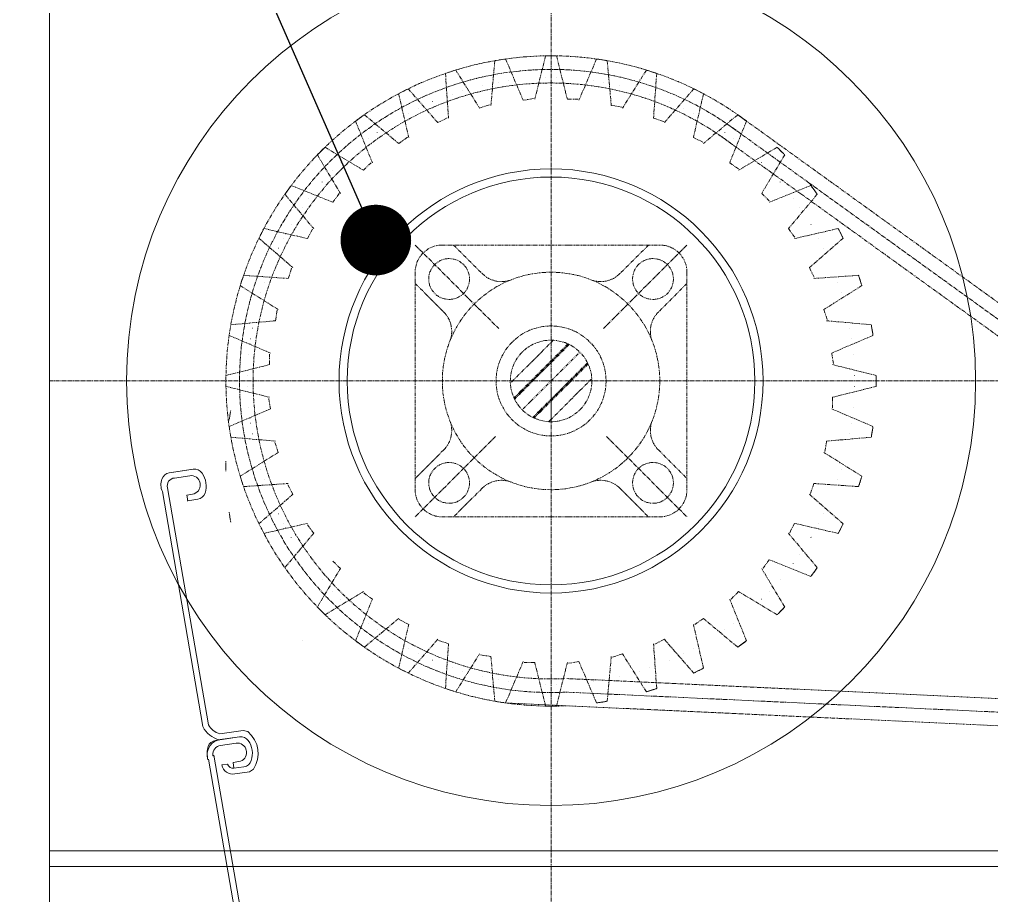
# Model space of a CAD drawing. Header units: millimetres. Extents: x -6941 to 136681, y 2065 to 58366.
# Drawn here: x 130599 to 131284, y 11001 to 11619 of the extents above; entities that cross this region are included whole.
import ezdxf

# ---------------------------------------------------------------- set-up
doc = ezdxf.new("R2010")
doc.units = ezdxf.units.MM
doc.header["$LTSCALE"] = 4
doc.header["$MEASUREMENT"] = 0
for name, pattern in [('CENTER', [2, 1.25, -0.25, 0.25, -0.25]), ('CENTER2', [1.125, 0.75, -0.125, 0.125, -0.125]), ('PHANTOM2', [1.25, 0.625, -0.125, 0.125, -0.125, 0.125, -0.125])]:
    doc.linetypes.add(name, pattern=pattern)
doc.layers.get('0').update_dxf_attribs({"linetype": 'CONTINUOUS'})
for name, color, linetype in [('BL-L1', 6, 'CONTINUOUS'), ('CENTER', 1, 'CENTER'), ('CENTER2', 1, 'CENTER2'), ('L2-1', 3, 'PHANTOM2'), ('WALL', 2, 'CONTINUOUS')]:
    doc.layers.add(name, color=color, linetype=linetype)
doc.layers.add('DJ', color=7, linetype='CONTINUOUS', lineweight=5)

msp = doc.modelspace()

# ---------------------------------------------------------------- linework, layer by layer
at = {"linetype": 'Continuous'}
msp.add_line((130554.54, 12137.26), (130849.97, 11463.57), dxfattribs=at)
at = {"linetype": 'Continuous', "const_width": 24.9}
msp.add_lwpolyline([(130837.52, 11463.57, 1), (130862.41, 11463.57, 1)], format="xyb", close=True, dxfattribs=at)
at = {"layer": 'BL-L1', "lineweight": 9}
for radius in [299.32, 149.49, 143.74]:
    msp.add_circle((130973.49, 11364.24), radius, dxfattribs=at)
at = {"layer": 'CENTER', "linetype": 'CENTER2', "lineweight": 9}
for p, q in [((130973.49, 11715.7), (130973.49, 10988.89)), ((130973.49, 11364.24), (130619.9, 11364.24)), ((130985.66, 11364.24), (131366.05, 11364.24))]:
    msp.add_line(p, q, dxfattribs=at)
at = {"layer": 'CENTER2', "lineweight": 9}
for p, q in [((131155.2, 11503.98), (131563.09, 11209.85)), ((130877.66, 11460.07), (130936.56, 11401.17)), ((131069.31, 11460.07), (131010.41, 11401.17)), ((130934.42, 11325.18), (130877.66, 11268.42)), ((131012.55, 11325.18), (131069.31, 11268.42)), ((131013.57, 11143.52), (131502.98, 11120.85))]:
    msp.add_line(p, q, dxfattribs=at)
msp.add_arc((130973.49, 11364.24), 219.65, 52.37135, 272.73897, dxfattribs=at)
at = {"layer": 'DJ', "color": 6}
msp.add_line((130619.9, 10902.88), (130619.9, 11716.16), dxfattribs=at)
at = {"layer": 'L2-1', "lineweight": 9}
for p, q in [((130937.63, 11590.62), (130941.42, 11591.22)), ((130941.42, 11591.22), (130953.79, 11562.13)), ((130969.66, 11593.44), (130961.99, 11562.78)), ((130973.49, 11593.44), (130969.66, 11593.44)), ((130973.49, 11593.44), (130977.32, 11593.44)), ((130977.32, 11593.44), (130984.99, 11562.78)), ((131005.56, 11591.22), (130993.19, 11562.13)), ((131009.34, 11590.62), (131005.56, 11591.22)), ((130933.85, 11590.02), (130931.07, 11558.53)), ((130937.63, 11590.62), (130933.85, 11590.02)), ((131009.34, 11590.62), (131013.13, 11590.02)), ((131013.13, 11590.02), (131015.9, 11558.53)), ((130902.66, 11582.22), (130899.02, 11581.04)), ((130899.02, 11581.04), (130901.2, 11549.51)), ((130902.66, 11582.22), (130906.31, 11583.41)), ((130906.31, 11583.41), (130923.07, 11556.61)), ((130969.66, 11578.11), (130969.66, 11578.08)), ((130977.32, 11578.11), (130977.32, 11578.08)), ((131040.67, 11583.41), (131023.9, 11556.61)), ((131044.32, 11582.22), (131040.67, 11583.41)), ((131044.32, 11582.22), (131047.96, 11581.04)), ((131047.96, 11581.04), (131045.78, 11549.51)), ((130869.43, 11568.46), (130872.85, 11570.2)), ((130872.85, 11570.2), (130893.6, 11546.36)), ((130925.27, 11572.64), (130925.28, 11572.61)), ((130932.77, 11574.23), (130932.78, 11574.2)), ((130936.25, 11574.88), (130936.25, 11574.84)), ((130943.82, 11576.08), (130943.82, 11576.04)), ((131003.16, 11576.08), (131003.15, 11576.04)), ((131010.73, 11574.88), (131010.73, 11574.84)), ((131014.2, 11574.23), (131014.2, 11574.2)), ((131021.7, 11572.64), (131021.7, 11572.61)), ((131074.13, 11570.2), (131053.38, 11546.36)), ((131077.54, 11568.46), (131074.13, 11570.2)), ((130869.43, 11568.46), (130866.02, 11566.72)), ((130866.02, 11566.72), (130873.11, 11535.92)), ((130903.75, 11566.46), (130903.77, 11566.43)), ((130911.05, 11568.83), (130911.06, 11568.79)), ((130953.79, 11562.13), (130961.36, 11563.33)), ((131035.93, 11568.83), (131035.92, 11568.79)), ((131043.22, 11566.46), (131043.21, 11566.43)), ((131080.96, 11566.72), (131073.87, 11535.92)), ((131077.54, 11568.46), (131080.96, 11566.72)), ((130879.81, 11556.54), (130879.83, 11556.51)), ((130883, 11558.06), (130883.01, 11558.03)), ((130890, 11561.18), (130890.02, 11561.15)), ((130923.07, 11556.61), (130930.36, 11558.98)), ((130984.99, 11562.78), (130992.65, 11562.78)), ((131015.9, 11558.53), (131023.48, 11557.34)), ((131056.97, 11561.18), (131056.96, 11561.15)), ((131063.98, 11558.06), (131063.96, 11558.03)), ((131067.17, 11556.54), (131067.15, 11556.51)), ((130838.77, 11549.67), (130835.67, 11547.42)), ((130838.77, 11549.67), (130841.87, 11551.92)), ((130838.77, 11549.67), (130841.87, 11551.92)), ((130841.87, 11551.92), (130866.09, 11531.62)), ((130872.98, 11553.06), (130873, 11553.03)), ((130893.6, 11546.36), (130900.43, 11549.84)), ((131074, 11553.06), (131073.98, 11553.03)), ((131105.11, 11551.92), (131080.88, 11531.62)), ((131108.21, 11549.67), (131105.11, 11551.92)), ((131108.21, 11549.67), (131105.11, 11551.92)), ((131105.11, 11551.92), (131568.7, 11217.62)), ((131108.21, 11549.67), (131111.31, 11547.42)), ((131108.21, 11549.67), (131111.31, 11547.42)), ((130835.67, 11547.42), (130847.49, 11518.1)), ((131045.78, 11549.51), (131053.07, 11547.14)), ((131155.2, 11503.98), (131097.49, 11545.54)), ((131111.31, 11547.42), (131099.49, 11518.1)), ((131111.31, 11547.42), (131099.49, 11518.1)), ((130850.88, 11539.52), (130850.9, 11539.49)), ((130850.88, 11539.52), (130850.9, 11539.49)), ((130866.09, 11531.62), (130872.3, 11536.13)), ((131073.87, 11535.92), (131080.7, 11532.44)), ((131149.6, 11496.21), (131091.89, 11537.76)), ((131096.1, 11539.52), (131096.08, 11539.49)), ((131096.1, 11539.52), (131096.08, 11539.49)), ((130844.68, 11535.01), (130844.7, 11534.98)), ((130844.68, 11535.01), (130844.7, 11534.98)), ((131102.3, 11535.01), (131102.28, 11534.98)), ((131102.3, 11535.01), (131102.28, 11534.98)), ((130811.42, 11526.31), (130808.71, 11523.6)), ((130808.71, 11523.6), (130824.97, 11496.5)), ((130811.42, 11526.31), (130814.13, 11529.02)), ((130814.13, 11529.02), (130841.23, 11512.76)), ((131132.85, 11529.02), (131105.74, 11512.76)), ((131138.27, 11523.6), (131122.01, 11496.5)), ((131135.56, 11526.31), (131132.85, 11529.02)), ((131135.56, 11526.31), (131138.27, 11523.6)), ((130824.97, 11518.18), (130825, 11518.16)), ((130841.23, 11512.76), (130846.65, 11518.18)), ((131099.49, 11518.1), (131105.69, 11513.6)), ((131099.49, 11518.1), (131105.69, 11513.6)), ((131122.01, 11518.18), (131121.98, 11518.16)), ((130817.12, 11510.2), (130817.14, 11510.17)), ((130819.55, 11512.76), (130819.58, 11512.73)), ((131127.43, 11512.76), (131127.4, 11512.73)), ((131129.86, 11510.2), (131129.83, 11510.17)), ((130788.06, 11498.96), (130790.32, 11502.06)), ((130790.32, 11502.06), (130819.63, 11490.24)), ((130811.99, 11504.5), (130812.01, 11504.48)), ((131156.66, 11502.06), (131127.35, 11490.24)), ((131134.99, 11504.5), (131134.96, 11504.48)), ((131158.92, 11498.96), (131156.66, 11502.06)), ((130788.06, 11498.96), (130785.81, 11495.86)), ((130785.81, 11495.86), (130806.11, 11471.64)), ((130819.63, 11490.24), (130824.13, 11496.44)), ((131122.01, 11496.5), (131127.43, 11491.08)), ((131161.17, 11495.86), (131140.87, 11471.64)), ((131149.6, 11496.21), (131557.49, 11202.07)), ((131158.92, 11498.96), (131161.17, 11495.86)), ((130802.72, 11493.05), (130802.75, 11493.03)), ((131144.26, 11493.05), (131144.23, 11493.03)), ((130798.21, 11486.85), (130798.24, 11486.83)), ((131148.76, 11486.85), (131148.74, 11486.83)), ((130790.19, 11474.5), (130790.22, 11474.48)), ((131156.79, 11474.5), (131156.76, 11474.48)), ((130769.27, 11468.3), (130767.53, 11464.88)), ((130769.27, 11468.3), (130771.01, 11471.71)), ((130771.01, 11471.71), (130801.81, 11464.62)), ((130786.36, 11467.86), (130786.39, 11467.84)), ((130801.81, 11464.62), (130805.29, 11471.45)), ((131140.87, 11471.64), (131145.37, 11465.43)), ((131175.97, 11471.71), (131145.16, 11464.62)), ((131160.62, 11467.86), (131160.59, 11467.84)), ((131177.71, 11468.3), (131175.97, 11471.71)), ((131177.71, 11468.3), (131179.45, 11464.88)), ((130767.53, 11464.88), (130791.37, 11444.13)), ((130784.67, 11464.75), (130784.7, 11464.74)), ((131179.45, 11464.88), (131155.61, 11444.13)), ((131162.31, 11464.75), (131162.28, 11464.74)), ((130781.19, 11457.92), (130781.22, 11457.91)), ((130973.49, 11460.07), (130896.83, 11460.07)), ((130904.77, 11460.07), (130924.94, 11439.9)), ((130985.66, 11460.07), (130973.49, 11460.07)), ((130985.66, 11460.07), (131050.15, 11460.07)), ((131042.21, 11460.07), (131022.04, 11439.9)), ((131165.79, 11457.92), (131165.76, 11457.91)), ((130788.22, 11436.53), (130790.59, 11443.82)), ((130788.22, 11436.53), (130790.59, 11443.82)), ((130877.66, 11440.9), (130877.66, 11287.58)), ((131069.31, 11440.9), (131069.31, 11287.58)), ((131155.61, 11444.13), (131159.09, 11437.3)), ((130755.51, 11435.07), (130754.32, 11431.42)), ((130755.51, 11435.07), (130754.32, 11431.42)), ((130755.51, 11435.07), (130756.69, 11438.71)), ((130755.51, 11435.07), (130756.69, 11438.71)), ((130756.69, 11438.71), (130788.22, 11436.53)), ((130756.69, 11438.71), (130788.22, 11436.53)), ((130771.27, 11433.98), (130771.31, 11433.97)), ((130771.27, 11433.98), (130771.31, 11433.97)), ((131190.29, 11438.71), (131158.75, 11436.53)), ((131190.29, 11438.71), (131158.75, 11436.53)), ((131175.7, 11433.98), (131175.67, 11433.97)), ((131175.7, 11433.98), (131175.67, 11433.97)), ((131191.47, 11435.07), (131190.29, 11438.71)), ((131191.47, 11435.07), (131190.29, 11438.71)), ((131191.47, 11435.07), (131192.65, 11431.42)), ((131191.47, 11435.07), (131192.65, 11431.42)), ((130754.32, 11431.42), (130781.12, 11414.66)), ((130754.32, 11431.42), (130781.12, 11414.66)), ((130768.9, 11426.69), (130768.94, 11426.67)), ((130768.9, 11426.69), (130768.94, 11426.67)), ((130877.66, 11432.96), (130897.84, 11412.79)), ((131069.31, 11432.96), (131049.14, 11412.79)), ((131192.65, 11431.42), (131165.86, 11414.66)), ((131192.65, 11431.42), (131165.86, 11414.66)), ((131178.07, 11426.69), (131178.04, 11426.67)), ((131178.07, 11426.69), (131178.04, 11426.67)), ((130779.2, 11406.66), (130780.4, 11414.23)), ((131165.86, 11414.66), (131168.23, 11407.37)), ((131165.86, 11414.66), (131168.23, 11407.37)), ((130747.71, 11403.88), (130779.2, 11406.66)), ((131199.27, 11403.88), (131167.78, 11406.66)), ((130762.85, 11401.48), (130762.89, 11401.48)), ((131184.12, 11401.48), (131184.09, 11401.48)), ((131199.87, 11400.1), (131199.27, 11403.88)), ((131199.87, 11400.1), (131200.47, 11396.31)), ((130746.51, 11396.31), (130775.6, 11383.94)), ((130761.65, 11393.91), (130761.69, 11393.91)), ((130966.71, 11384.57), (130975.09, 11392.94)), ((131200.47, 11396.31), (131171.38, 11383.94)), ((131185.32, 11393.91), (131185.29, 11393.91)), ((130761.19, 11390.41), (130761.23, 11390.41)), ((130973.15, 11378.13), (130985.42, 11390.4)), ((130973.49, 11377.79), (130985.88, 11390.18)), ((130973.83, 11377.45), (130986.22, 11389.84)), ((131185.78, 11390.41), (131185.75, 11390.41)), ((130760.39, 11382.79), (130760.43, 11382.78)), ((130774.95, 11375.74), (130774.95, 11383.41)), ((130959.94, 11377.79), (130966.71, 11384.57)), ((130980.26, 11371.02), (130993.82, 11384.57)), ((131171.38, 11383.94), (131172.58, 11376.37)), ((131186.59, 11382.79), (131186.55, 11382.78)), ((130744.29, 11368.07), (130774.95, 11375.74)), ((130945.56, 11363.42), (130959.94, 11377.79)), ((130966.37, 11371.36), (130973.15, 11378.13)), ((130966.71, 11371.02), (130973.49, 11377.79)), ((130967.05, 11370.68), (130973.83, 11377.45)), ((130986.7, 11364.58), (130999.21, 11377.09)), ((130987.04, 11364.24), (130999.43, 11376.63)), ((130987.38, 11363.9), (130999.77, 11376.29)), ((131202.69, 11368.07), (131172.02, 11375.74)), ((130759.62, 11368.07), (130759.66, 11368.07)), ((130952, 11356.98), (130966.37, 11371.36)), ((130952.34, 11356.64), (130966.71, 11371.02)), ((130952.68, 11356.31), (130967.05, 11370.68)), ((130973.49, 11364.24), (130980.26, 11371.02)), ((130979.93, 11357.8), (130986.7, 11364.58)), ((130993.82, 11357.47), (131002.19, 11365.84)), ((131187.36, 11368.07), (131187.32, 11368.07)), ((131202.69, 11364.24), (131202.69, 11368.07)), ((130744.29, 11360.41), (130774.95, 11352.74)), ((130759.62, 11360.41), (130759.66, 11360.41)), ((130973.49, 11364.24), (130944.74, 11364.24)), ((130973.49, 11364.24), (130944.74, 11364.24)), ((130973.49, 11364.24), (130944.74, 11364.24)), ((130973.49, 11364.24), (130944.74, 11364.24)), ((130959.11, 11349.87), (130973.49, 11364.24)), ((130959.11, 11349.87), (130973.49, 11364.24)), ((130965.55, 11343.43), (130979.93, 11357.8)), ((130973.49, 11364.24), (130985.66, 11364.24)), ((130973.49, 11364.24), (130973.49, 11335.49)), ((130980.26, 11357.47), (130987.04, 11364.24)), ((130980.6, 11357.13), (130987.38, 11363.9)), ((131202.69, 11360.41), (131172.02, 11352.74)), ((131187.36, 11360.41), (131187.32, 11360.41)), ((131202.69, 11364.24), (131202.69, 11360.41)), ((130775.6, 11344.54), (130774.4, 11352.11)), ((130951.99, 11356.98), (130947.33, 11352.31)), ((130952.33, 11356.64), (130947.55, 11351.85)), ((130952.67, 11356.3), (130947.89, 11351.51)), ((130965.89, 11343.09), (130980.26, 11357.47)), ((130966.23, 11342.75), (130980.6, 11357.13)), ((130987.04, 11350.69), (130993.82, 11357.47)), ((131172.02, 11352.74), (131172.02, 11345.08)), ((130746.51, 11332.17), (130775.6, 11344.54)), ((130760.39, 11345.7), (130760.43, 11345.7)), ((130959.11, 11349.87), (130953.17, 11343.91)), ((130972.67, 11336.32), (130987.04, 11350.69)), ((131200.47, 11332.17), (131171.38, 11344.54)), ((131186.59, 11345.7), (131186.55, 11345.7)), ((130747.11, 11339.95), (130746.51, 11336.17)), ((130747.11, 11339.95), (130747.71, 11343.74)), ((130761.19, 11338.07), (130761.23, 11338.08)), ((130965.56, 11343.44), (130960.65, 11338.52)), ((130965.9, 11343.1), (130961.11, 11338.3)), ((130966.24, 11342.76), (130961.44, 11337.96)), ((131185.78, 11338.07), (131185.75, 11338.08)), ((130761.65, 11334.57), (130761.69, 11334.58)), ((130972.68, 11336.33), (130971.89, 11335.54)), ((131185.32, 11334.57), (131185.29, 11334.58)), ((131199.87, 11328.39), (131200.47, 11332.17)), ((130747.71, 11324.6), (130779.2, 11321.83)), ((130762.85, 11327), (130762.89, 11327.01)), ((131199.27, 11324.6), (131167.78, 11321.83)), ((131184.12, 11327), (131184.09, 11327.01)), ((131199.87, 11328.39), (131199.27, 11324.6)), ((130781.12, 11313.83), (130778.75, 11321.12)), ((130781.12, 11313.83), (130778.75, 11321.12)), ((131167.78, 11321.83), (131166.58, 11314.26)), ((130754.32, 11297.06), (130781.12, 11313.83)), ((130754.32, 11297.06), (130781.12, 11313.83)), ((130897.84, 11315.69), (130877.66, 11295.52)), ((131049.14, 11315.69), (131069.31, 11295.52)), ((131192.65, 11297.06), (131165.86, 11313.83)), ((131192.65, 11297.06), (131165.86, 11313.83)), ((130744.29, 11304.1), (130744.29, 11307.93)), ((130744.29, 11304.1), (130744.29, 11300.26)), ((130755.51, 11293.42), (130754.32, 11297.06)), ((130755.51, 11293.42), (130754.32, 11297.06)), ((130768.9, 11301.8), (130768.94, 11301.81)), ((130768.9, 11301.8), (130768.94, 11301.81)), ((131178.07, 11301.8), (131178.04, 11301.81)), ((131178.07, 11301.8), (131178.04, 11301.81)), ((131191.47, 11293.42), (131192.65, 11297.06)), ((131191.47, 11293.42), (131192.65, 11297.06)), ((130755.51, 11293.42), (130756.69, 11289.77)), ((130755.51, 11293.42), (130756.69, 11289.77)), ((130756.69, 11289.77), (130788.22, 11291.95)), ((130756.69, 11289.77), (130788.22, 11291.95)), ((130771.27, 11294.51), (130771.31, 11294.52)), ((130771.27, 11294.51), (130771.31, 11294.52)), ((130791.37, 11284.35), (130787.89, 11291.18)), ((131158.75, 11291.95), (131156.39, 11284.66)), ((131158.75, 11291.95), (131156.39, 11284.66)), ((131190.29, 11289.77), (131158.75, 11291.95)), ((131190.29, 11289.77), (131158.75, 11291.95)), ((131175.7, 11294.51), (131175.67, 11294.52)), ((131175.7, 11294.51), (131175.67, 11294.52)), ((131191.47, 11293.42), (131190.29, 11289.77)), ((131191.47, 11293.42), (131190.29, 11289.77)), ((130767.53, 11263.6), (130791.37, 11284.35)), ((130924.94, 11288.59), (130904.77, 11268.42)), ((131022.04, 11288.59), (131042.21, 11268.42)), ((131179.45, 11263.6), (131155.61, 11284.35)), ((130747.11, 11268.24), (130746.51, 11272.03)), ((130781.19, 11270.56), (130781.22, 11270.58)), ((131165.79, 11270.56), (131165.76, 11270.58)), ((130747.11, 11268.24), (130747.71, 11264.46)), ((130771.01, 11256.77), (130801.81, 11263.86)), ((130784.67, 11263.73), (130784.7, 11263.75)), ((130806.11, 11256.85), (130801.6, 11263.05)), ((130973.49, 11268.42), (130896.83, 11268.42)), ((130985.66, 11268.42), (130973.49, 11268.42)), ((130985.66, 11268.42), (131050.15, 11268.42)), ((131145.16, 11263.86), (131141.68, 11257.03)), ((131175.97, 11256.77), (131145.16, 11263.86)), ((131162.31, 11263.73), (131162.28, 11263.75)), ((131177.71, 11260.19), (131179.45, 11263.6)), ((130769.27, 11260.19), (130771.01, 11256.77)), ((130785.81, 11232.62), (130806.11, 11256.85)), ((130786.36, 11260.63), (130786.39, 11260.64)), ((131161.17, 11232.62), (131140.87, 11256.85)), ((131160.62, 11260.63), (131160.59, 11260.64)), ((131177.71, 11260.19), (131175.97, 11256.77)), ((130790.19, 11253.99), (130790.22, 11254.01)), ((131156.79, 11253.99), (131156.76, 11254.01)), ((131148.76, 11241.63), (131148.74, 11241.65)), ((130824.97, 11231.99), (130819.55, 11237.41)), ((131127.35, 11238.24), (131122.84, 11232.04)), ((131156.66, 11226.42), (131127.35, 11238.24)), ((131144.26, 11235.43), (131144.23, 11235.45)), ((130808.71, 11204.88), (130824.97, 11231.99)), ((131138.27, 11204.88), (131122.01, 11231.99)), ((131158.92, 11229.52), (131156.66, 11226.42)), ((131158.92, 11229.52), (131161.17, 11232.62)), ((130811.99, 11223.98), (130812.01, 11224.01)), ((131134.99, 11223.98), (131134.96, 11224.01)), ((130814.13, 11199.46), (130841.23, 11215.72)), ((130817.12, 11218.29), (130817.14, 11218.31)), ((130819.55, 11215.72), (130819.58, 11215.75)), ((130847.49, 11210.38), (130841.29, 11214.89)), ((130847.49, 11210.38), (130841.29, 11214.89)), ((131105.74, 11215.72), (131100.32, 11210.3)), ((131132.85, 11199.46), (131105.74, 11215.72)), ((131127.43, 11215.72), (131127.4, 11215.75)), ((131129.86, 11218.29), (131129.83, 11218.31)), ((130824.97, 11210.3), (130825, 11210.33)), ((130835.67, 11181.07), (130847.49, 11210.38)), ((130835.67, 11181.07), (130847.49, 11210.38)), ((131111.31, 11181.07), (131099.49, 11210.38)), ((131111.31, 11181.07), (131099.49, 11210.38)), ((131122.01, 11210.3), (131121.98, 11210.33)), ((130811.42, 11202.17), (130808.71, 11204.88)), ((130811.42, 11202.17), (130814.13, 11199.46)), ((131135.56, 11202.17), (131132.85, 11199.46)), ((131135.56, 11202.17), (131138.27, 11204.88)), ((130841.87, 11176.56), (130866.09, 11196.86)), ((130841.87, 11176.56), (130866.09, 11196.86)), ((130844.68, 11193.47), (130844.7, 11193.5)), ((130844.68, 11193.47), (130844.7, 11193.5)), ((130873.11, 11192.57), (130866.28, 11196.05)), ((131080.88, 11196.86), (131074.68, 11192.36)), ((131080.88, 11196.86), (131074.68, 11192.36)), ((131105.11, 11176.56), (131080.88, 11196.86)), ((131105.11, 11176.56), (131080.88, 11196.86)), ((131102.3, 11193.47), (131102.28, 11193.5)), ((131102.3, 11193.47), (131102.28, 11193.5)), ((130850.88, 11188.97), (130850.9, 11188.99)), ((130850.88, 11188.97), (130850.9, 11188.99)), ((130866.02, 11161.76), (130873.11, 11192.57)), ((131080.96, 11161.76), (131073.87, 11192.57)), ((131096.1, 11188.97), (131096.08, 11188.99)), ((131096.1, 11188.97), (131096.08, 11188.99)), ((130798.21, 11181.49), (130798.24, 11181.51)), ((130838.77, 11178.82), (130835.67, 11181.07)), ((130838.77, 11178.82), (130835.67, 11181.07)), ((130872.85, 11158.28), (130893.6, 11182.12)), ((130901.2, 11178.98), (130893.91, 11181.35)), ((131053.38, 11182.12), (131046.55, 11178.64)), ((131074.13, 11158.28), (131053.38, 11182.12)), ((131108.21, 11178.82), (131111.31, 11181.07)), ((131108.21, 11178.82), (131111.31, 11181.07)), ((130838.77, 11178.82), (130841.87, 11176.56)), ((130838.77, 11178.82), (130841.87, 11176.56)), ((130872.98, 11175.42), (130873, 11175.46)), ((130899.02, 11147.44), (130901.2, 11178.98)), ((131047.96, 11147.44), (131045.78, 11178.98)), ((131074, 11175.42), (131073.98, 11175.46)), ((131108.21, 11178.82), (131105.11, 11176.56)), ((131108.21, 11178.82), (131105.11, 11176.56)), ((130879.81, 11171.94), (130879.83, 11171.97)), ((130883, 11170.42), (130883.01, 11170.45)), ((130890, 11167.31), (130890.02, 11167.34)), ((130906.31, 11145.08), (130923.07, 11171.87)), ((130931.07, 11169.95), (130923.5, 11171.15)), ((130933.85, 11138.46), (130931.07, 11169.95)), ((130941.42, 11137.26), (130953.79, 11166.35)), ((130993.19, 11166.35), (130985.62, 11165.15)), ((131005.56, 11137.26), (130993.19, 11166.35)), ((131013.13, 11138.46), (131015.9, 11169.95)), ((131023.9, 11171.87), (131016.61, 11169.5)), ((131040.67, 11145.08), (131023.9, 11171.87)), ((131056.97, 11167.31), (131056.96, 11167.34)), ((131063.98, 11170.42), (131063.96, 11170.45)), ((131067.17, 11171.94), (131067.15, 11171.97)), ((130869.43, 11160.02), (130866.02, 11161.76)), ((130869.43, 11160.02), (130872.85, 11158.28)), ((130903.75, 11162.03), (130903.77, 11162.06)), ((130911.05, 11159.66), (130911.06, 11159.69)), ((130961.99, 11165.71), (130954.32, 11165.71)), ((130961.99, 11165.71), (130954.32, 11165.71)), ((130969.66, 11135.04), (130961.99, 11165.71)), ((130969.66, 11135.04), (130961.99, 11165.71)), ((130977.32, 11135.04), (130984.99, 11165.71)), ((130977.32, 11135.04), (130984.99, 11165.71)), ((131035.93, 11159.66), (131035.92, 11159.69)), ((131043.22, 11162.03), (131043.21, 11162.06)), ((131077.54, 11160.02), (131074.13, 11158.28)), ((131077.54, 11160.02), (131080.96, 11161.76)), ((130925.27, 11155.84), (130925.28, 11155.88)), ((130932.77, 11154.25), (130932.78, 11154.28)), ((130936.25, 11153.61), (130936.25, 11153.64)), ((130943.82, 11152.41), (130943.82, 11152.44)), ((131014, 11153.09), (130984.41, 11154.42)), ((131003.16, 11152.41), (131003.15, 11152.44)), ((131010.73, 11153.61), (131010.73, 11153.64)), ((131014.02, 11153.09), (131503.42, 11130.42)), ((131014.2, 11154.25), (131014.2, 11154.28)), ((131021.7, 11155.84), (131021.7, 11155.88)), ((130902.66, 11146.26), (130899.02, 11147.44)), ((130902.66, 11146.26), (130906.31, 11145.08)), ((130969.66, 11150.37), (130969.66, 11150.41)), ((130969.66, 11150.37), (130969.66, 11150.41)), ((130977.32, 11150.37), (130977.32, 11150.41)), ((130977.32, 11150.37), (130977.32, 11150.41)), ((131044.32, 11146.26), (131040.67, 11145.08)), ((131044.32, 11146.26), (131047.96, 11147.44)), ((130937.63, 11137.86), (130933.85, 11138.46)), ((131013.57, 11143.52), (130983.98, 11144.84)), ((131009.34, 11137.86), (131013.13, 11138.46)), ((130937.63, 11137.86), (130941.42, 11137.26)), ((130941.42, 11137.26), (131553.07, 11108.94)), ((130973.49, 11135.04), (130969.66, 11135.04)), ((130973.49, 11135.04), (130969.66, 11135.04)), ((130973.49, 11135.04), (130977.32, 11135.04)), ((130973.49, 11135.04), (130977.32, 11135.04)), ((131009.34, 11137.86), (131005.56, 11137.26))]:
    msp.add_line(p, q, dxfattribs=at)
for centre, radius in [((130901.62, 11436.11), 14.37), ((131045.36, 11436.11), 14.37), ((130973.49, 11364.24), 76.66), ((130973.49, 11364.24), 38.77), ((130973.49, 11364.24), 38.77), ((130973.49, 11364.24), 28.75), ((130973.49, 11364.24), 28.75), ((130901.62, 11292.37), 14.37), ((131045.36, 11292.37), 14.37)]:
    msp.add_circle(centre, radius, dxfattribs=at)
for centre, radius, start, end in [((130973.49, 11364.24), 229.23, 53.04191, 272.73897), ((130973.49, 11364.24), 210.07, 52.37135, 272.73897), ((130973.49, 11364.24), 229.23, 44.04191, 45.95809), ((130973.49, 11364.24), 229.23, 35.04191, 37.56137), ((130973.49, 11364.24), 229.23, 26.04191, 27.95809), ((130896.83, 11440.9), 19.16, 90, 180), ((131050.15, 11440.9), 19.16, 0, 90), ((130938.49, 11453.45), 19.16, 225, 291.42182), ((131008.49, 11453.45), 19.16, 248.57818, 315), ((130973.49, 11364.24), 229.23, 17.04191, 18.95809), ((130884.28, 11399.24), 19.16, 338.57818, 45), ((131062.69, 11399.24), 19.16, 135, 201.42182), ((130973.49, 11364.24), 229.23, 8.04191, 9.95809), ((130973.49, 11364.24), 229.23, 359.04191, 0.95809), ((130884.28, 11329.24), 19.16, 315, 21.42182), ((131062.69, 11329.24), 19.16, 158.57818, 225), ((130973.49, 11364.24), 229.23, 350.04191, 351.95809), ((130973.49, 11364.24), 229.23, 341.04191, 342.95809), ((130938.49, 11275.04), 19.16, 68.57818, 135), ((131008.49, 11275.04), 19.16, 45, 111.42182), ((130896.83, 11287.58), 19.16, 180, 270), ((131050.15, 11287.58), 19.16, 270, 0), ((130973.49, 11364.24), 229.23, 332.04191, 333.95809), ((130973.49, 11364.24), 229.23, 323.04191, 324.95809), ((130973.49, 11364.24), 229.23, 314.04191, 315.95809), ((130973.49, 11364.24), 229.23, 305.04191, 306.95809), ((130973.49, 11364.24), 229.23, 296.04191, 297.95809), ((130973.49, 11364.24), 229.23, 287.04191, 288.95809), ((130973.49, 11364.24), 229.23, 278.04191, 279.95809)]:
    msp.add_arc(centre, radius, start, end, dxfattribs=at)
at = {"layer": 'WALL', "lineweight": 9}
for p, q in [((130704.26, 11299.41), (130721.21, 11301.94)), ((130704.26, 11299.41), (130721.21, 11301.94)), ((130704.26, 11299.41), (130721.21, 11301.94)), ((130707.56, 11299.9), (130721.21, 11301.94)), ((130707.56, 11299.9), (130721.21, 11301.94)), ((130707.56, 11299.9), (130721.21, 11301.94)), ((130707.56, 11299.9), (130721.21, 11301.94)), ((130707.56, 11299.9), (130721.21, 11301.94)), ((130707.56, 11299.9), (130721.21, 11301.94)), ((130707.91, 11295.82), (130718.77, 11297.44)), ((130707.91, 11295.82), (130718.77, 11297.44)), ((130707.91, 11295.82), (130718.77, 11297.44)), ((130707.91, 11295.82), (130718.77, 11297.44)), ((130707.91, 11295.82), (130718.77, 11297.44)), ((130707.91, 11295.82), (130718.77, 11297.44)), ((130707.91, 11295.82), (130718.77, 11297.44)), ((130707.91, 11295.82), (130718.77, 11297.44)), ((130707.91, 11295.82), (130718.77, 11297.44)), ((130699.41, 11286.2), (130727.95, 11120.56)), ((130699.41, 11286.2), (130727.95, 11120.56)), ((130703.1, 11288.86), (130731.87, 11121.93)), ((130703.1, 11288.86), (130731.87, 11121.93)), ((130720.74, 11284.42), (130716.67, 11283.79)), ((130720.74, 11284.42), (130716.67, 11283.79)), ((130720.74, 11284.42), (130716.67, 11283.79)), ((130720.74, 11284.42), (130716.67, 11283.79)), ((130720.74, 11284.42), (130716.67, 11283.79)), ((130720.74, 11284.42), (130716.67, 11283.79)), ((130720.74, 11284.42), (130716.67, 11283.79)), ((130720.74, 11284.42), (130716.67, 11283.79)), ((130720.74, 11284.42), (130716.67, 11283.79)), ((130716.67, 11283.79), (130717.27, 11279.8)), ((130716.67, 11283.79), (130717.27, 11279.8)), ((130716.67, 11283.79), (130717.27, 11279.8)), ((130716.67, 11283.79), (130717.27, 11279.8)), ((130716.67, 11283.79), (130717.27, 11279.8)), ((130716.67, 11283.79), (130717.27, 11279.8)), ((130716.67, 11283.79), (130717.27, 11279.8)), ((130716.67, 11283.79), (130717.27, 11279.8)), ((130716.67, 11283.79), (130717.27, 11279.8)), ((130720.71, 11284.42), (130720.74, 11284.42)), ((130720.71, 11284.42), (130720.74, 11284.42)), ((130720.71, 11284.42), (130720.74, 11284.42)), ((130720.71, 11284.42), (130720.74, 11284.42)), ((130720.71, 11284.42), (130720.74, 11284.42)), ((130720.71, 11284.42), (130720.74, 11284.42)), ((130720.71, 11284.42), (130720.74, 11284.42)), ((130720.71, 11284.42), (130720.74, 11284.42)), ((130720.71, 11284.42), (130720.74, 11284.42)), ((130717.27, 11279.8), (130716.84, 11279.73)), ((130717.27, 11279.8), (130716.84, 11279.73)), ((130717.27, 11279.8), (130716.84, 11279.73)), ((130717.27, 11279.8), (130716.84, 11279.73)), ((130717.27, 11279.8), (130716.84, 11279.73)), ((130717.27, 11279.8), (130716.84, 11279.73)), ((130717.27, 11279.8), (130716.84, 11279.73)), ((130717.27, 11279.8), (130716.84, 11279.73)), ((130717.27, 11279.8), (130716.84, 11279.73)), ((130724.36, 11280.83), (130717.29, 11279.78)), ((130724.36, 11280.83), (130717.29, 11279.78)), ((130724.36, 11280.83), (130717.29, 11279.78)), ((130724.36, 11280.83), (130717.29, 11279.78)), ((130724.36, 11280.83), (130717.29, 11279.78)), ((130724.36, 11280.83), (130717.29, 11279.78)), ((130724.36, 11280.83), (130717.29, 11279.78)), ((130724.36, 11280.83), (130717.29, 11279.78)), ((130724.36, 11280.83), (130717.29, 11279.78)), ((130739.92, 11115.45), (130756.51, 11117.93)), ((130739.92, 11115.45), (130756.51, 11117.93)), ((130739.92, 11115.45), (130756.51, 11117.93)), ((130739.92, 11115.45), (130756.51, 11117.93)), ((130739.92, 11115.45), (130756.51, 11117.93)), ((130739.92, 11115.45), (130756.51, 11117.93)), ((130739.92, 11115.45), (130756.51, 11117.93)), ((130739.92, 11115.45), (130756.51, 11117.93)), ((130739.92, 11115.45), (130756.51, 11117.93)), ((130739.92, 11115.45), (130756.51, 11117.93)), ((130739.92, 11115.45), (130756.51, 11117.93)), ((130739.92, 11115.45), (130756.51, 11117.93)), ((130739.92, 11115.45), (130756.51, 11117.93)), ((130739.92, 11115.45), (130756.51, 11117.93)), ((130739.92, 11115.45), (130756.51, 11117.93)), ((130739.92, 11115.45), (130756.51, 11117.93)), ((130739.92, 11115.45), (130756.51, 11117.93)), ((130739.92, 11115.45), (130756.51, 11117.93)), ((130759.72, 11117.03), (130756.51, 11117.93)), ((130759.72, 11117.03), (130756.51, 11117.93)), ((130759.72, 11117.03), (130756.51, 11117.93)), ((130759.72, 11117.03), (130756.51, 11117.93)), ((130759.72, 11117.03), (130756.51, 11117.93)), ((130759.72, 11117.03), (130756.51, 11117.93)), ((130759.72, 11117.03), (130756.51, 11117.93)), ((130759.72, 11117.03), (130756.51, 11117.93)), ((130759.72, 11117.03), (130756.51, 11117.93)), ((130736.88, 11110.87), (130753.84, 11113.39)), ((130736.88, 11110.87), (130753.84, 11113.39)), ((130736.88, 11110.87), (130753.84, 11113.39)), ((130740.19, 11111.36), (130753.84, 11113.39)), ((130740.19, 11111.36), (130753.84, 11113.39)), ((130740.19, 11111.36), (130753.84, 11113.39)), ((130740.19, 11111.36), (130753.84, 11113.39)), ((130740.19, 11111.36), (130753.84, 11113.39)), ((130740.19, 11111.36), (130753.84, 11113.39)), ((130740.53, 11107.28), (130751.39, 11108.9)), ((130740.53, 11107.28), (130751.39, 11108.9)), ((130740.53, 11107.28), (130751.39, 11108.9)), ((130740.53, 11107.28), (130751.39, 11108.9)), ((130740.53, 11107.28), (130751.39, 11108.9)), ((130740.53, 11107.28), (130751.39, 11108.9)), ((130740.53, 11107.28), (130751.39, 11108.9)), ((130740.53, 11107.28), (130751.39, 11108.9)), ((130740.53, 11107.28), (130751.39, 11108.9)), ((130731.06, 11099.78), (130731.43, 11097.25)), ((130731.06, 11099.78), (130731.43, 11097.25)), ((130731.06, 11099.78), (130731.43, 11097.25)), ((130731.06, 11099.78), (130731.43, 11097.25)), ((130731.06, 11099.78), (130731.43, 11097.25)), ((130731.06, 11099.78), (130731.43, 11097.25)), ((130732.04, 11097.65), (130760.58, 10932.02)), ((130732.04, 11097.65), (130760.58, 10932.02)), ((130735.73, 11100.32), (130764.49, 10933.39)), ((130735.73, 11100.32), (130764.49, 10933.39)), ((130741.33, 11093.51), (130745.4, 11094.11)), ((130741.33, 11093.51), (130745.4, 11094.11)), ((130741.33, 11093.51), (130745.4, 11094.11)), ((130741.33, 11093.51), (130745.4, 11094.11)), ((130741.33, 11093.51), (130745.4, 11094.11)), ((130741.33, 11093.51), (130745.4, 11094.11)), ((130741.33, 11093.51), (130745.4, 11094.11)), ((130741.33, 11093.51), (130745.4, 11094.11)), ((130741.33, 11093.51), (130745.4, 11094.11)), ((130753.36, 11095.88), (130749.29, 11095.25)), ((130753.36, 11095.88), (130749.29, 11095.25)), ((130753.36, 11095.88), (130749.29, 11095.25)), ((130753.36, 11095.88), (130749.29, 11095.25)), ((130753.36, 11095.88), (130749.29, 11095.25)), ((130753.36, 11095.88), (130749.29, 11095.25)), ((130753.36, 11095.88), (130749.29, 11095.25)), ((130753.36, 11095.88), (130749.29, 11095.25)), ((130753.36, 11095.88), (130749.29, 11095.25)), ((130749.29, 11095.25), (130749.89, 11091.25)), ((130749.29, 11095.25), (130749.89, 11091.25)), ((130749.29, 11095.25), (130749.89, 11091.25)), ((130749.29, 11095.25), (130749.89, 11091.25)), ((130749.29, 11095.25), (130749.89, 11091.25)), ((130749.29, 11095.25), (130749.89, 11091.25)), ((130749.29, 11095.25), (130749.89, 11091.25)), ((130749.29, 11095.25), (130749.89, 11091.25)), ((130749.29, 11095.25), (130749.89, 11091.25)), ((130749.89, 11091.25), (130749.46, 11091.19)), ((130749.89, 11091.25), (130749.46, 11091.19)), ((130749.89, 11091.25), (130749.46, 11091.19)), ((130749.89, 11091.25), (130749.46, 11091.19)), ((130749.89, 11091.25), (130749.46, 11091.19)), ((130749.89, 11091.25), (130749.46, 11091.19)), ((130749.89, 11091.25), (130749.46, 11091.19)), ((130749.89, 11091.25), (130749.46, 11091.19)), ((130749.89, 11091.25), (130749.46, 11091.19)), ((130756.98, 11092.29), (130749.92, 11091.23)), ((130756.98, 11092.29), (130749.92, 11091.23)), ((130756.98, 11092.29), (130749.92, 11091.23)), ((130756.98, 11092.29), (130749.92, 11091.23)), ((130756.98, 11092.29), (130749.92, 11091.23)), ((130756.98, 11092.29), (130749.92, 11091.23)), ((130756.98, 11092.29), (130749.92, 11091.23)), ((130756.98, 11092.29), (130749.92, 11091.23)), ((130756.98, 11092.29), (130749.92, 11091.23)), ((130753.33, 11095.87), (130753.36, 11095.88)), ((130753.33, 11095.87), (130753.36, 11095.88)), ((130753.33, 11095.87), (130753.36, 11095.88)), ((130753.33, 11095.87), (130753.36, 11095.88)), ((130753.33, 11095.87), (130753.36, 11095.88)), ((130753.33, 11095.87), (130753.36, 11095.88)), ((130753.33, 11095.87), (130753.36, 11095.88)), ((130753.33, 11095.87), (130753.36, 11095.88)), ((130753.33, 11095.87), (130753.36, 11095.88)), ((130760.86, 11088.73), (130763.67, 11090.52)), ((130760.86, 11088.73), (130763.67, 11090.52)), ((130760.86, 11088.73), (130763.67, 11090.52)), ((130760.86, 11088.73), (130763.67, 11090.52)), ((130760.86, 11088.73), (130763.67, 11090.52)), ((130760.86, 11088.73), (130763.67, 11090.52)), ((130760.86, 11088.73), (130763.67, 11090.52)), ((130760.86, 11088.73), (130763.67, 11090.52)), ((130760.86, 11088.73), (130763.67, 11090.52)), ((130760.86, 11088.73), (130750.52, 11087.19)), ((130760.86, 11088.73), (130750.52, 11087.19)), ((130760.86, 11088.73), (130750.52, 11087.19)), ((130760.86, 11088.73), (130750.52, 11087.19)), ((130760.86, 11088.73), (130750.52, 11087.19)), ((130760.86, 11088.73), (130750.52, 11087.19)), ((130760.86, 11088.73), (130750.52, 11087.19)), ((130760.86, 11088.73), (130750.52, 11087.19)), ((130760.86, 11088.73), (130750.52, 11087.19)), ((130619.9, 11032.91), (132014.08, 11032.91)), ((130619.9, 11021.85), (132014.08, 11021.85))]:
    msp.add_line(p, q, dxfattribs=at)
for centre, radius, start, end in [((130705.2, 11293.09), 6.39, 98.47655, 161.92736), ((130705.2, 11293.09), 6.39, 98.47655, 161.92736), ((130705.2, 11293.09), 6.39, 98.47655, 161.92736), ((130719.71, 11291.12), 6.39, 10.50558, 98.47655), ((130719.71, 11291.12), 6.39, 10.50558, 98.47655), ((130719.71, 11291.12), 6.39, 10.50558, 98.47655), ((130719.71, 11291.12), 6.39, 10.50558, 98.47655), ((130719.71, 11291.12), 6.39, 10.50558, 98.47655), ((130719.71, 11291.12), 6.39, 10.50558, 98.47655), ((130719.71, 11291.12), 6.39, 10.50558, 98.47655), ((130719.71, 11291.12), 6.39, 10.50558, 98.47655), ((130719.71, 11291.12), 6.39, 10.50558, 98.47655), ((130722.15, 11295.62), 6.39, 35.02574, 98.47655), ((130722.15, 11295.62), 6.39, 35.02574, 98.47655), ((130722.15, 11295.62), 6.39, 35.02574, 98.47655), ((130722.15, 11295.62), 6.39, 35.02574, 98.47655), ((130722.15, 11295.62), 6.39, 35.02574, 98.47655), ((130722.15, 11295.62), 6.39, 35.02574, 98.47655), ((130722.15, 11295.62), 6.39, 35.02574, 98.47655), ((130722.15, 11295.62), 6.39, 35.02574, 98.47655), ((130722.15, 11295.62), 6.39, 35.02574, 98.47655), ((130714.31, 11290.12), 15.97, 341.92736, 35.02574), ((130714.31, 11290.12), 15.97, 341.92736, 35.02574), ((130714.31, 11290.12), 15.97, 341.92736, 35.02574), ((130714.31, 11290.12), 15.97, 341.92736, 35.02574), ((130714.31, 11290.12), 15.97, 341.92736, 35.02574), ((130714.31, 11290.12), 15.97, 341.92736, 35.02574), ((130714.31, 11290.12), 15.97, 341.92736, 35.02574), ((130714.31, 11290.12), 15.97, 341.92736, 35.02574), ((130714.31, 11290.12), 15.97, 341.92736, 35.02574), ((130710.03, 11290.99), 11.64, 159.44331, 204.28459), ((130708.32, 11290.4), 5.44, 94.38331, 196.40943), ((130708.32, 11290.4), 5.44, 94.38331, 196.40943), ((130708.32, 11290.4), 5.44, 94.38331, 196.40943), ((130708.32, 11290.4), 5.44, 94.38331, 196.40943), ((130708.32, 11290.4), 5.44, 94.38331, 196.40943), ((130708.32, 11290.4), 5.44, 94.38331, 196.40943), ((130708.32, 11290.4), 5.44, 94.38331, 196.40943), ((130708.32, 11290.4), 5.44, 94.38331, 196.40943), ((130708.32, 11290.4), 5.44, 94.38331, 196.40943), ((130719.77, 11290.74), 6.39, 278.47655, 6.44752), ((130719.77, 11290.74), 6.39, 278.47655, 6.44752), ((130719.77, 11290.74), 6.39, 278.47655, 6.44752), ((130719.77, 11290.74), 6.39, 278.47655, 6.44752), ((130719.77, 11290.74), 6.39, 278.47655, 6.44752), ((130719.77, 11290.74), 6.39, 278.47655, 6.44752), ((130719.77, 11290.74), 6.39, 278.47655, 6.44752), ((130719.77, 11290.74), 6.39, 278.47655, 6.44752), ((130719.77, 11290.74), 6.39, 278.47655, 6.44752), ((130714.31, 11290.12), 11.88, 6.44752, 10.50558), ((130714.31, 11290.12), 11.88, 6.44752, 10.50558), ((130714.31, 11290.12), 11.88, 6.44752, 10.50558), ((130714.31, 11290.12), 11.88, 6.44752, 10.50558), ((130714.31, 11290.12), 11.88, 6.44752, 10.50558), ((130714.31, 11290.12), 11.88, 6.44752, 10.50558), ((130714.31, 11290.12), 11.88, 6.44752, 10.50558), ((130714.31, 11290.12), 11.88, 6.44752, 10.50558), ((130714.31, 11290.12), 11.88, 6.44752, 10.50558), ((130716.7, 11283.79), 0.0256, 98.47655, 188.47655), ((130716.7, 11283.79), 0.0256, 98.47655, 188.47655), ((130716.7, 11283.79), 0.0256, 98.47655, 188.47655), ((130716.7, 11283.79), 0.0256, 98.47655, 188.47655), ((130716.7, 11283.79), 0.0256, 98.47655, 188.47655), ((130716.7, 11283.79), 0.0256, 98.47655, 188.47655), ((130716.7, 11283.79), 0.0256, 98.47655, 188.47655), ((130716.7, 11283.79), 0.0256, 98.47655, 188.47655), ((130716.7, 11283.79), 0.0256, 98.47655, 188.47655), ((130723.42, 11287.15), 6.39, 278.47655, 341.92736), ((130723.42, 11287.15), 6.39, 278.47655, 341.92736), ((130723.42, 11287.15), 6.39, 278.47655, 341.92736), ((130723.42, 11287.15), 6.39, 278.47655, 341.92736), ((130723.42, 11287.15), 6.39, 278.47655, 341.92736), ((130723.42, 11287.15), 6.39, 278.47655, 341.92736), ((130723.42, 11287.15), 6.39, 278.47655, 341.92736), ((130723.42, 11287.15), 6.39, 278.47655, 341.92736), ((130723.42, 11287.15), 6.39, 278.47655, 341.92736), ((130717.29, 11279.8), 0.0256, 188.47655, 278.47655), ((130717.29, 11279.8), 0.0256, 188.47655, 278.47655), ((130717.29, 11279.8), 0.0256, 188.47655, 278.47655), ((130717.29, 11279.8), 0.0256, 188.47655, 278.47655), ((130717.29, 11279.8), 0.0256, 188.47655, 278.47655), ((130717.29, 11279.8), 0.0256, 188.47655, 278.47655), ((130717.29, 11279.8), 0.0256, 188.47655, 278.47655), ((130717.29, 11279.8), 0.0256, 188.47655, 278.47655), ((130717.29, 11279.8), 0.0256, 188.47655, 278.47655), ((130743.54, 11128.23), 17.37, 206.19292, 257.26701), ((130743.54, 11128.23), 17.37, 206.19292, 257.26701), ((130743.54, 11128.23), 17.37, 206.19292, 257.26701), ((130743.54, 11128.23), 17.37, 206.19292, 257.26701), ((130743.54, 11128.23), 17.37, 206.19292, 257.26701), ((130743.54, 11128.23), 17.37, 206.19292, 257.26701), ((130743.54, 11128.23), 13.28, 208.76237, 254.17763), ((130743.54, 11128.23), 13.28, 208.76237, 254.17763), ((130743.54, 11128.23), 13.28, 208.76237, 254.17763), ((130743.54, 11128.23), 13.28, 208.76237, 254.17763), ((130743.54, 11128.23), 13.28, 208.76237, 254.17763), ((130743.54, 11128.23), 13.28, 208.76237, 254.17763), ((130743.54, 11128.23), 13.28, 208.76237, 254.17763), ((130743.54, 11128.23), 13.28, 208.76237, 254.17763), ((130743.54, 11128.23), 13.28, 208.76237, 254.17763), ((130743.54, 11128.23), 13.28, 208.76237, 254.17763), ((130743.54, 11128.23), 13.28, 208.76237, 254.17763), ((130743.54, 11128.23), 13.28, 208.76237, 254.17763), ((130741.47, 11100.96), 10.48, 98.47655, 186.44752), ((130741.47, 11100.96), 10.48, 98.47655, 186.44752), ((130741.47, 11100.96), 10.48, 98.47655, 186.44752), ((130741.47, 11100.96), 10.48, 98.47655, 186.44752), ((130741.47, 11100.96), 10.48, 98.47655, 186.44752), ((130741.47, 11100.96), 10.48, 98.47655, 186.44752), ((130754.78, 11107.08), 6.39, 35.02574, 98.47655), ((130754.78, 11107.08), 6.39, 35.02574, 98.47655), ((130754.78, 11107.08), 6.39, 35.02574, 98.47655), ((130754.78, 11107.08), 6.39, 35.02574, 98.47655), ((130754.78, 11107.08), 6.39, 35.02574, 98.47655), ((130754.78, 11107.08), 6.39, 35.02574, 98.47655), ((130754.78, 11107.08), 6.39, 35.02574, 98.47655), ((130754.78, 11107.08), 6.39, 35.02574, 98.47655), ((130754.78, 11107.08), 6.39, 35.02574, 98.47655), ((130746.93, 11101.58), 20.06, 326.54983, 50.40327), ((130746.93, 11101.58), 20.06, 326.54983, 50.40327), ((130746.93, 11101.58), 20.06, 326.54983, 50.40327), ((130746.93, 11101.58), 20.06, 326.54983, 50.40327), ((130746.93, 11101.58), 20.06, 326.54983, 50.40327), ((130746.93, 11101.58), 20.06, 326.54983, 50.40327), ((130746.93, 11101.58), 20.06, 326.54983, 50.40327), ((130746.93, 11101.58), 20.06, 326.54983, 50.40327), ((130746.93, 11101.58), 20.06, 326.54983, 50.40327), ((130746.93, 11101.58), 15.97, 161.92736, 188.47655), ((130746.93, 11101.58), 15.97, 161.92736, 188.47655), ((130746.93, 11101.58), 15.97, 161.92736, 188.47655), ((130737.82, 11104.55), 6.39, 98.47655, 161.92736), ((130737.82, 11104.55), 6.39, 98.47655, 161.92736), ((130737.82, 11104.55), 6.39, 98.47655, 161.92736), ((130741.47, 11100.96), 6.39, 98.47655, 186.44752), ((130741.47, 11100.96), 6.39, 98.47655, 186.44752), ((130741.47, 11100.96), 6.39, 98.47655, 186.44752), ((130741.47, 11100.96), 6.39, 98.47655, 186.44752), ((130741.47, 11100.96), 6.39, 98.47655, 186.44752), ((130741.47, 11100.96), 6.39, 98.47655, 186.44752), ((130741.47, 11100.96), 6.39, 98.47655, 186.44752), ((130741.47, 11100.96), 6.39, 98.47655, 186.44752), ((130741.47, 11100.96), 6.39, 98.47655, 186.44752), ((130752.33, 11102.58), 6.39, 10.50558, 98.47655), ((130752.33, 11102.58), 6.39, 10.50558, 98.47655), ((130752.33, 11102.58), 6.39, 10.50558, 98.47655), ((130752.33, 11102.58), 6.39, 10.50558, 98.47655), ((130752.33, 11102.58), 6.39, 10.50558, 98.47655), ((130752.33, 11102.58), 6.39, 10.50558, 98.47655), ((130752.33, 11102.58), 6.39, 10.50558, 98.47655), ((130752.33, 11102.58), 6.39, 10.50558, 98.47655), ((130752.33, 11102.58), 6.39, 10.50558, 98.47655), ((130746.93, 11101.58), 15.97, 341.92736, 35.02574), ((130746.93, 11101.58), 15.97, 341.92736, 35.02574), ((130746.93, 11101.58), 15.97, 341.92736, 35.02574), ((130746.93, 11101.58), 15.97, 341.92736, 35.02574), ((130746.93, 11101.58), 15.97, 341.92736, 35.02574), ((130746.93, 11101.58), 15.97, 341.92736, 35.02574), ((130746.93, 11101.58), 15.97, 341.92736, 35.02574), ((130746.93, 11101.58), 15.97, 341.92736, 35.02574), ((130746.93, 11101.58), 15.97, 341.92736, 35.02574), ((130746.93, 11101.58), 11.88, 186.44752, 188.47655), ((130746.93, 11101.58), 11.88, 186.44752, 188.47655), ((130746.93, 11101.58), 11.88, 186.44752, 188.47655), ((130746.93, 11101.58), 11.88, 186.44752, 188.47655), ((130746.93, 11101.58), 11.88, 186.44752, 188.47655), ((130746.93, 11101.58), 11.88, 186.44752, 188.47655), ((130746.93, 11101.58), 11.88, 186.44752, 188.47655), ((130746.93, 11101.58), 11.88, 186.44752, 188.47655), ((130746.93, 11101.58), 11.88, 186.44752, 188.47655), ((130752.39, 11102.19), 6.39, 278.47655, 6.44752), ((130752.39, 11102.19), 6.39, 278.47655, 6.44752), ((130752.39, 11102.19), 6.39, 278.47655, 6.44752), ((130752.39, 11102.19), 6.39, 278.47655, 6.44752), ((130752.39, 11102.19), 6.39, 278.47655, 6.44752), ((130752.39, 11102.19), 6.39, 278.47655, 6.44752), ((130752.39, 11102.19), 6.39, 278.47655, 6.44752), ((130752.39, 11102.19), 6.39, 278.47655, 6.44752), ((130752.39, 11102.19), 6.39, 278.47655, 6.44752), ((130746.93, 11101.58), 11.88, 6.44752, 10.50558), ((130746.93, 11101.58), 11.88, 6.44752, 10.50558), ((130746.93, 11101.58), 11.88, 6.44752, 10.50558), ((130746.93, 11101.58), 11.88, 6.44752, 10.50558), ((130746.93, 11101.58), 11.88, 6.44752, 10.50558), ((130746.93, 11101.58), 11.88, 6.44752, 10.50558), ((130746.93, 11101.58), 11.88, 6.44752, 10.50558), ((130746.93, 11101.58), 11.88, 6.44752, 10.50558), ((130746.93, 11101.58), 11.88, 6.44752, 10.50558), ((130749.32, 11095.28), 8.18, 192.48834, 278.47655), ((130749.32, 11095.28), 8.18, 192.48834, 278.47655), ((130749.32, 11095.28), 8.18, 192.48834, 278.47655), ((130749.32, 11095.28), 8.18, 192.48834, 278.47655), ((130749.32, 11095.28), 8.18, 192.48834, 278.47655), ((130749.32, 11095.28), 8.18, 192.48834, 278.47655), ((130749.32, 11095.28), 8.18, 192.48834, 278.47655), ((130749.32, 11095.28), 8.18, 192.48834, 278.47655), ((130749.32, 11095.28), 8.18, 192.48834, 278.47655), ((130749.32, 11095.28), 4.09, 196.51996, 278.47655), ((130749.32, 11095.28), 4.09, 196.51996, 278.47655), ((130749.32, 11095.28), 4.09, 196.51996, 278.47655), ((130749.32, 11095.28), 4.09, 196.51996, 278.47655), ((130749.32, 11095.28), 4.09, 196.51996, 278.47655), ((130749.32, 11095.28), 4.09, 196.51996, 278.47655), ((130749.32, 11095.28), 4.09, 196.51996, 278.47655), ((130749.32, 11095.28), 4.09, 196.51996, 278.47655), ((130749.32, 11095.28), 4.09, 196.51996, 278.47655), ((130749.32, 11095.25), 0.0256, 98.47655, 188.47655), ((130749.32, 11095.25), 0.0256, 98.47655, 188.47655), ((130749.32, 11095.25), 0.0256, 98.47655, 188.47655), ((130749.32, 11095.25), 0.0256, 98.47655, 188.47655), ((130749.32, 11095.25), 0.0256, 98.47655, 188.47655), ((130749.32, 11095.25), 0.0256, 98.47655, 188.47655), ((130749.32, 11095.25), 0.0256, 98.47655, 188.47655), ((130749.32, 11095.25), 0.0256, 98.47655, 188.47655), ((130749.32, 11095.25), 0.0256, 98.47655, 188.47655), ((130749.92, 11091.26), 0.0256, 188.47655, 278.47655), ((130749.92, 11091.26), 0.0256, 188.47655, 278.47655), ((130749.92, 11091.26), 0.0256, 188.47655, 278.47655), ((130749.92, 11091.26), 0.0256, 188.47655, 278.47655), ((130749.92, 11091.26), 0.0256, 188.47655, 278.47655), ((130749.92, 11091.26), 0.0256, 188.47655, 278.47655), ((130749.92, 11091.26), 0.0256, 188.47655, 278.47655), ((130749.92, 11091.26), 0.0256, 188.47655, 278.47655), ((130749.92, 11091.26), 0.0256, 188.47655, 278.47655), ((130756.04, 11098.6), 6.39, 278.47655, 341.92736), ((130756.04, 11098.6), 6.39, 278.47655, 341.92736), ((130756.04, 11098.6), 6.39, 278.47655, 341.92736), ((130756.04, 11098.6), 6.39, 278.47655, 341.92736), ((130756.04, 11098.6), 6.39, 278.47655, 341.92736), ((130756.04, 11098.6), 6.39, 278.47655, 341.92736), ((130756.04, 11098.6), 6.39, 278.47655, 341.92736), ((130756.04, 11098.6), 6.39, 278.47655, 341.92736), ((130756.04, 11098.6), 6.39, 278.47655, 341.92736)]:
    msp.add_arc(centre, radius, start, end, dxfattribs=at)

doc.saveas('drawing.dxf')
